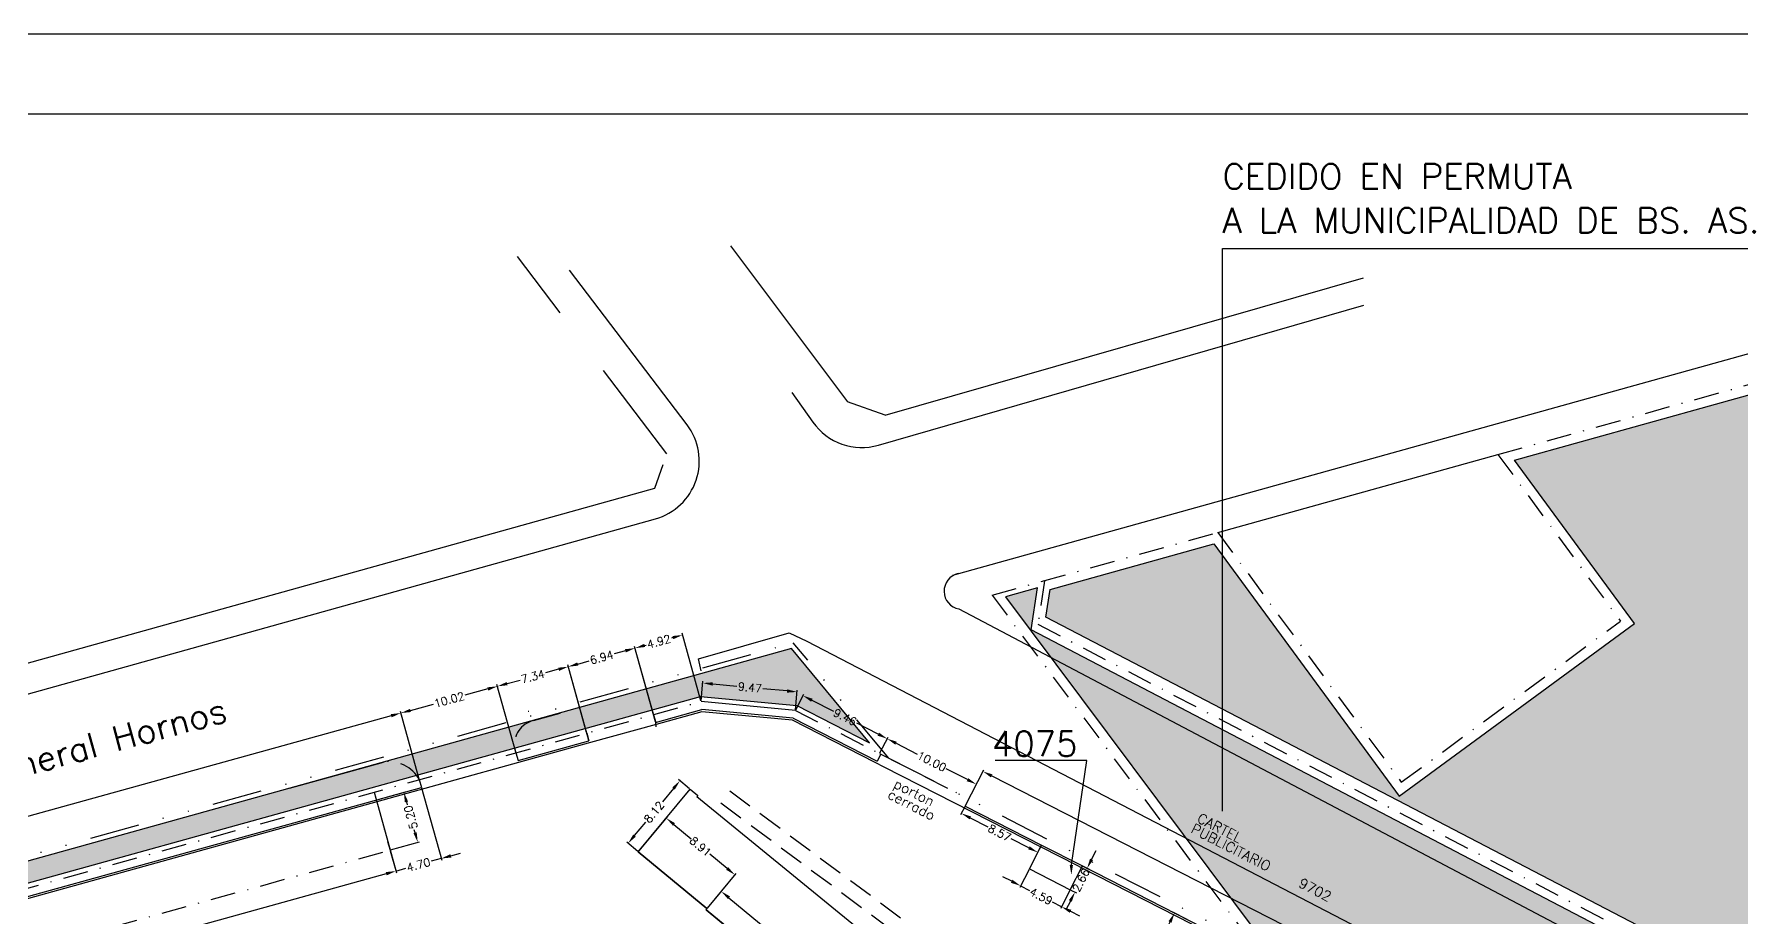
# Model space of a CAD drawing. Header units: metres. Extents: x -2640 to -492, y 2614 to 2999.
# Drawn here: x -1984.5 to -1813.8, y 2910.2 to 2998.5 of the extents above; entities that cross this region are included whole.
import ezdxf

# ---------------------------------------------------------------- set-up
doc = ezdxf.new("R2010")
doc.units = ezdxf.units.M
doc.header["$LTSCALE"] = 10
doc.header["$MEASUREMENT"] = 0
for name, pattern in [('DASHDOT2', [0.5, 0.25, -0.125, 0, -0.125]), ('DIVIDE', [1.25, 0.5, -0.25, 0, -0.25, 0, -0.25]), ('HIDDEN', [0.375, 0.25, -0.125])]:
    doc.linetypes.add(name, pattern=pattern)
doc.layers.get('0').update_dxf_attribs({"linetype": 'CONTINUOUS'})
doc.layers.get('DEFPOINTS').update_dxf_attribs({"linetype": 'CONTINUOUS'})
for name, color, linetype in [('CALLES', 2, 'CONTINUOUS'), ('COTAS', 2, 'CONTINUOUS'), ('EDIFICIOS', 4, 'CONTINUOUS'), ('LIMITE', 2, 'DASHDOT2'), ('LINE_02', 2, 'CONTINUOUS'), ('PERMUTA', 130, 'CONTINUOUS'), ('RECUADRO', 9, 'CONTINUOUS'), ('RECUADRO2', 2, 'CONTINUOUS'), ('TEXT-03', 3, 'CONTINUOUS'), ('Titulo (Solo límites)', 102, 'DIVIDE'), ('TMR', 220, 'CONTINUOUS'), ('UEPFP', 111, 'CONTINUOUS'), ('VENDIDO', 130, 'CONTINUOUS'), ('VIAS', 1, 'CONTINUOUS')]:
    doc.layers.add(name, color=color, linetype=linetype)
doc.styles.add('ROMANS', font='romans.shx')
doc.dimstyles.new('CHICAS', dxfattribs={"dimtxt": 0.8, "dimasz": 1, "dimexe": 0.18, "dimexo": 0.0625, "dimgap": 0.09, "dimtad": 0, "dimzin": 0, "dimdsep": 46, "dimtxsty": 'ROMANS', "dimcen": 0.09, "dimclrd": 1, "dimclre": 1, "dimclrt": 7, "dimadec": 0, "dimazin": 0, "dimtfac": 1, "dimtmove": 2, "dimatfit": 3, "dimfxl": 0, "dimtolj": 1, "dimtzin": 0, "dimarcsym": 0})
pattern_1 = [(0, (-2264.68, 1649.6632), (0.625, 1.25), [0, -1.25])]

# ---------------------------------------------------------------- blocks, each defined once
blk = doc.blocks.new('*D420')
at = {"layer": 'COTAS', "color": 1, "lineweight": -2}
for p, q in [((-1869.27, 2910.04), (-1870.7, 2910.77)), ((-1870.99, 2909.79), (-1871.21, 2909.37)), ((-1872.62, 2906.61), (-1872.4, 2907.03)), ((-1871.81, 2905.07), (-1873.23, 2905.8))]:
    blk.add_line(p, q, dxfattribs=at)
at = {"layer": 'COTAS', "color": 1}
for points in [[(-1871.14, 2909.87), (-1870.84, 2909.72), (-1870.54, 2910.69)], [(-1872.77, 2906.68), (-1872.47, 2906.53), (-1873.07, 2905.72)]]:
    blk.add_solid(points, dxfattribs=at)
at = {"layer": 'DEFPOINTS', "color": 0}
for p in [(-1870.54, 2910.69), (-1869.21, 2910.01), (-1871.75, 2905.04)]:
    blk.add_point(p, dxfattribs=at)
at = {"layer": 'COTAS', "color": 7, "insert": (-1871.81, 2908.2), "char_height": 0.8, "attachment_point": 5, "rotation": 62.9427, "style": 'ROMANS'}
blk.add_mtext('\\A1;5.58', dxfattribs=at)
blk = doc.blocks.new('*D421')
at = {"layer": 'COTAS', "color": 1, "lineweight": -2}
for p, q in [((-1891.44, 2921.43), (-1889.61, 2925.01)), ((-1888.8, 2924.39), (-1851.03, 2905.1)), ((-1810.24, 2884.26), (-1848.02, 2903.56)), ((-1811.09, 2880.39), (-1809.27, 2883.97))]:
    blk.add_line(p, q, dxfattribs=at)
at = {"layer": 'COTAS', "color": 1}
for points in [[(-1888.73, 2924.54), (-1888.88, 2924.24), (-1889.69, 2924.85)], [(-1810.16, 2884.41), (-1810.31, 2884.11), (-1809.35, 2883.81)]]:
    blk.add_solid(points, dxfattribs=at)
at = {"layer": 'DEFPOINTS', "color": 0}
for p in [(-1891.47, 2921.38), (-1809.35, 2883.81), (-1811.12, 2880.34)]:
    blk.add_point(p, dxfattribs=at)
at = {"layer": 'COTAS', "color": 7, "insert": (-1849.52, 2904.33), "char_height": 0.8, "attachment_point": 5, "rotation": 332.9427, "style": 'ROMANS'}
blk.add_mtext('\\A1;90.22', dxfattribs=at)
blk = doc.blocks.new('*D422')
at = {"layer": 'COTAS', "color": 1, "lineweight": -2}
for p, q in [((-1919, 2923.11), (-1920.11, 2924.02)), ((-1920.6, 2923.14), (-1921.72, 2921.79)), ((-1924.51, 2918.43), (-1923.39, 2919.77)), ((-1924.18, 2916.85), (-1925.28, 2917.77))]:
    blk.add_line(p, q, dxfattribs=at)
at = {"layer": 'COTAS', "color": 1}
for points in [[(-1920.73, 2923.25), (-1920.48, 2923.03), (-1919.97, 2923.91)], [(-1924.64, 2918.53), (-1924.38, 2918.32), (-1925.15, 2917.66)]]:
    blk.add_solid(points, dxfattribs=at)
at = {"layer": 'DEFPOINTS', "color": 0}
for p in [(-1919.97, 2923.91), (-1918.95, 2923.07), (-1924.13, 2916.81)]:
    blk.add_point(p, dxfattribs=at)
at = {"layer": 'COTAS', "color": 7, "insert": (-1922.56, 2920.78), "char_height": 0.8, "attachment_point": 5, "rotation": 50.3689, "style": 'ROMANS'}
blk.add_mtext('\\A1;8.12', dxfattribs=at)
blk = doc.blocks.new('*D427')
at = {"layer": 'COTAS', "color": 1, "lineweight": -2}
for p, q in [((-1917.23, 2911.18), (-1915.72, 2912.99)), ((-1915.07, 2912.22), (-1891.03, 2892.32)), ((-1866.38, 2871.93), (-1888.45, 2890.19)), ((-1866.99, 2869.61), (-1865.49, 2871.43))]:
    blk.add_line(p, q, dxfattribs=at)
at = {"layer": 'COTAS', "color": 1}
for points in [[(-1914.96, 2912.35), (-1915.17, 2912.09), (-1915.84, 2912.85)], [(-1866.27, 2872.05), (-1866.48, 2871.8), (-1865.61, 2871.29)]]:
    blk.add_solid(points, dxfattribs=at)
at = {"layer": 'DEFPOINTS', "color": 0}
for p in [(-1915.84, 2912.85), (-1917.27, 2911.13), (-1867.03, 2869.56)]:
    blk.add_point(p, dxfattribs=at)
at = {"layer": 'COTAS', "color": 7, "insert": (-1889.79, 2891.19), "char_height": 0.8, "attachment_point": 5, "rotation": 320.3915, "style": 'ROMANS'}
blk.add_mtext('\\A1;65.20', dxfattribs=at)
blk = doc.blocks.new('*D428')
at = {"layer": 'COTAS', "color": 1, "lineweight": -2}
for p, q in [((-1924.09, 2916.86), (-1921.22, 2920.32)), ((-1920.57, 2919.55), (-1918.83, 2918.1)), ((-1915.25, 2915.14), (-1916.99, 2916.58)), ((-1917.23, 2911.18), (-1914.36, 2914.64))]:
    blk.add_line(p, q, dxfattribs=at)
at = {"layer": 'COTAS', "color": 1}
for points in [[(-1920.46, 2919.67), (-1920.67, 2919.42), (-1921.34, 2920.18)], [(-1915.14, 2915.27), (-1915.35, 2915.01), (-1914.47, 2914.5)]]:
    blk.add_solid(points, dxfattribs=at)
at = {"layer": 'DEFPOINTS', "color": 0}
for p in [(-1924.13, 2916.81), (-1914.47, 2914.5), (-1917.27, 2911.13)]:
    blk.add_point(p, dxfattribs=at)
at = {"layer": 'COTAS', "color": 7, "insert": (-1917.91, 2917.34), "char_height": 0.8, "attachment_point": 5, "rotation": 320.3689, "style": 'ROMANS'}
blk.add_mtext('\\A1;8.91', dxfattribs=at)
blk = doc.blocks.new('*D457')
at = {"layer": 'COTAS', "color": 1, "lineweight": -2}
for p, q in [((-1891.5, 2921.32), (-1891.92, 2920.49)), ((-1890.95, 2920.2), (-1889.19, 2919.3)), ((-1885.1, 2917.21), (-1886.86, 2918.11)), ((-1883.86, 2917.42), (-1884.29, 2916.59))]:
    blk.add_line(p, q, dxfattribs=at)
at = {"layer": 'COTAS', "color": 1}
for points in [[(-1890.87, 2920.34), (-1891.02, 2920.05), (-1891.84, 2920.65)], [(-1885.02, 2917.36), (-1885.17, 2917.06), (-1884.2, 2916.75)]]:
    blk.add_solid(points, dxfattribs=at)
at = {"layer": 'DEFPOINTS', "color": 0}
for p in [(-1891.84, 2920.65), (-1891.47, 2921.38), (-1883.83, 2917.48)]:
    blk.add_point(p, dxfattribs=at)
at = {"layer": 'COTAS', "color": 7, "insert": (-1888.02, 2918.7), "char_height": 0.8, "attachment_point": 5, "rotation": 332.9427, "style": 'ROMANS'}
blk.add_mtext('\\A1;8.57', dxfattribs=at)
blk = doc.blocks.new('*D458')
at = {"layer": 'COTAS', "color": 1, "lineweight": -2}
for p, q in [((-1899.98, 2926.69), (-1899.17, 2928.27)), ((-1898.36, 2927.66), (-1896.26, 2926.58)), ((-1891.24, 2924.02), (-1893.35, 2925.1)), ((-1891.07, 2922.14), (-1890.27, 2923.73))]:
    blk.add_line(p, q, dxfattribs=at)
at = {"layer": 'COTAS', "color": 1}
for points in [[(-1898.29, 2927.81), (-1898.44, 2927.51), (-1899.25, 2928.11)], [(-1891.16, 2924.17), (-1891.31, 2923.87), (-1890.35, 2923.57)]]:
    blk.add_solid(points, dxfattribs=at)
at = {"layer": 'DEFPOINTS', "color": 0}
for p in [(-1899.25, 2928.11), (-1900.01, 2926.64), (-1891.1, 2922.09)]:
    blk.add_point(p, dxfattribs=at)
at = {"layer": 'COTAS', "color": 7, "insert": (-1894.8, 2925.84), "char_height": 0.8, "attachment_point": 5, "rotation": 332.9427, "style": 'ROMANS'}
blk.add_mtext('\\A1;10.00', dxfattribs=at)
blk = doc.blocks.new('*D459')
at = {"layer": 'COTAS', "color": 1, "lineweight": -2}
for p, q in [((-1908.4, 2931), (-1907.6, 2932.58)), ((-1906.79, 2931.96), (-1904.63, 2930.86)), ((-1900.14, 2928.57), (-1902.3, 2929.67)), ((-1899.98, 2926.69), (-1899.17, 2928.27))]:
    blk.add_line(p, q, dxfattribs=at)
at = {"layer": 'COTAS', "color": 1}
for points in [[(-1906.71, 2932.11), (-1906.86, 2931.81), (-1907.68, 2932.42)], [(-1900.07, 2928.72), (-1900.22, 2928.42), (-1899.25, 2928.11)]]:
    blk.add_solid(points, dxfattribs=at)
at = {"layer": 'DEFPOINTS', "color": 0}
for p in [(-1908.43, 2930.94), (-1899.25, 2928.11), (-1900.01, 2926.64)]:
    blk.add_point(p, dxfattribs=at)
at = {"layer": 'COTAS', "color": 7, "insert": (-1903.47, 2930.27), "char_height": 0.8, "attachment_point": 5, "rotation": 332.9427, "style": 'ROMANS'}
blk.add_mtext('\\A1;9.46', dxfattribs=at)
blk = doc.blocks.new('*D460')
at = {"layer": 'COTAS', "color": 1, "lineweight": -2}
for p, q in [((-1917.86, 2931.89), (-1917.67, 2933.86)), ((-1916.69, 2933.59), (-1914.28, 2933.36)), ((-1909.25, 2932.89), (-1911.67, 2933.11)), ((-1908.43, 2931), (-1908.24, 2932.97))]:
    blk.add_line(p, q, dxfattribs=at)
at = {"layer": 'COTAS', "color": 1}
for points in [[(-1916.68, 2933.75), (-1916.71, 2933.42), (-1917.69, 2933.68)], [(-1909.24, 2933.05), (-1909.27, 2932.72), (-1908.26, 2932.79)]]:
    blk.add_solid(points, dxfattribs=at)
at = {"layer": 'DEFPOINTS', "color": 0}
for p in [(-1908.26, 2932.79), (-1917.86, 2931.83), (-1908.43, 2930.94)]:
    blk.add_point(p, dxfattribs=at)
at = {"layer": 'COTAS', "color": 7, "insert": (-1912.97, 2933.24), "char_height": 0.8, "attachment_point": 5, "rotation": 354.6148, "style": 'ROMANS'}
blk.add_mtext('\\A1;9.47', dxfattribs=at)
blk = doc.blocks.new('*D461')
at = {"layer": 'COTAS', "color": 1, "lineweight": -2}
for p, q in [((-1886.81, 2913.86), (-1887.7, 2914.31)), ((-1885.07, 2915.05), (-1886, 2913.24)), ((-1885.92, 2913.4), (-1885.02, 2912.94)), ((-1881.83, 2911.31), (-1882.72, 2911.77)), ((-1880.99, 2912.97), (-1881.91, 2911.15)), ((-1880.94, 2910.86), (-1880.05, 2910.4))]:
    blk.add_line(p, q, dxfattribs=at)
at = {"layer": 'COTAS', "color": 1}
for points in [[(-1886.73, 2914.01), (-1886.88, 2913.71), (-1885.92, 2913.4)], [(-1880.86, 2911.01), (-1881.01, 2910.71), (-1881.83, 2911.31)]]:
    blk.add_solid(points, dxfattribs=at)
at = {"layer": 'DEFPOINTS', "color": 0}
for p in [(-1885.04, 2915.11), (-1880.96, 2913.02), (-1881.83, 2911.31)]:
    blk.add_point(p, dxfattribs=at)
at = {"layer": 'COTAS', "color": 7, "insert": (-1883.87, 2912.36), "char_height": 0.8, "attachment_point": 5, "rotation": 332.9427, "style": 'ROMANS'}
blk.add_mtext('\\A1;4.59', dxfattribs=at)
blk = doc.blocks.new('*D462')
at = {"layer": 'COTAS', "color": 1, "lineweight": -2}
for p, q in [((-1878.83, 2916.04), (-1878.37, 2916.93)), ((-1879.69, 2915.36), (-1879.12, 2915.07)), ((-1879.28, 2915.15), (-1879.29, 2915.13)), ((-1880.95, 2911.89), (-1881.4, 2911)), ((-1880.9, 2912.99), (-1880.33, 2912.7)), ((-1880.49, 2912.78), (-1880.48, 2912.8))]:
    blk.add_line(p, q, dxfattribs=at)
at = {"layer": 'COTAS', "color": 1}
for points in [[(-1878.98, 2916.12), (-1878.68, 2915.97), (-1879.28, 2915.15)], [(-1881.1, 2911.97), (-1880.8, 2911.82), (-1880.49, 2912.78)]]:
    blk.add_solid(points, dxfattribs=at)
at = {"layer": 'DEFPOINTS', "color": 0}
for p in [(-1879.75, 2915.39), (-1879.28, 2915.15), (-1880.96, 2913.02)]:
    blk.add_point(p, dxfattribs=at)
at = {"layer": 'COTAS', "color": 7, "insert": (-1879.89, 2913.97), "char_height": 0.8, "attachment_point": 5, "rotation": 62.9427, "style": 'ROMANS'}
blk.add_mtext('\\A1;2.66', dxfattribs=at)
blk = doc.blocks.new('*D463')
at = {"layer": 'COTAS', "color": 1, "lineweight": -2}
for p, q in [((-1922.62, 2930.57), (-1924.5, 2937.34)), ((-1923.48, 2937.44), (-1923.34, 2937.48)), ((-1920.67, 2938.22), (-1920.82, 2938.18)), ((-1917.88, 2931.89), (-1919.75, 2938.66))]:
    blk.add_line(p, q, dxfattribs=at)
at = {"layer": 'COTAS', "color": 1}
for points in [[(-1923.53, 2937.6), (-1923.44, 2937.28), (-1924.45, 2937.17)], [(-1920.71, 2938.38), (-1920.63, 2938.06), (-1919.71, 2938.48)]]:
    blk.add_solid(points, dxfattribs=at)
at = {"layer": 'DEFPOINTS', "color": 0}
for p in [(-1924.45, 2937.17), (-1922.6, 2930.51), (-1917.86, 2931.83)]:
    blk.add_point(p, dxfattribs=at)
at = {"layer": 'COTAS', "color": 7, "insert": (-1922.08, 2937.83), "char_height": 0.8, "attachment_point": 5, "rotation": 15.5, "style": 'ROMANS'}
blk.add_mtext('\\A1;4.92', dxfattribs=at)
blk = doc.blocks.new('*D464')
at = {"layer": 'COTAS', "color": 1, "lineweight": -2}
for p, q in [((-1922.41, 2929.8), (-1924.5, 2937.34)), ((-1930.17, 2935.58), (-1929.05, 2935.89)), ((-1925.41, 2936.9), (-1926.53, 2936.59)), ((-1929.09, 2927.95), (-1931.18, 2935.49))]:
    blk.add_line(p, q, dxfattribs=at)
at = {"layer": 'COTAS', "color": 1}
for points in [[(-1930.22, 2935.74), (-1930.13, 2935.42), (-1931.14, 2935.31)], [(-1925.46, 2937.06), (-1925.37, 2936.74), (-1924.45, 2937.17)]]:
    blk.add_solid(points, dxfattribs=at)
at = {"layer": 'DEFPOINTS', "color": 0}
for p in [(-1931.14, 2935.31), (-1922.39, 2929.74), (-1929.08, 2927.89)]:
    blk.add_point(p, dxfattribs=at)
at = {"layer": 'COTAS', "color": 7, "insert": (-1927.79, 2936.24), "char_height": 0.8, "attachment_point": 5, "rotation": 15.5, "style": 'ROMANS'}
blk.add_mtext('\\A1;6.94', dxfattribs=at)
blk = doc.blocks.new('*D465')
at = {"layer": 'COTAS', "color": 1, "lineweight": -2}
for p, q in [((-1937.24, 2933.62), (-1935.95, 2933.98)), ((-1932.1, 2935.05), (-1933.39, 2934.69)), ((-1929.31, 2928.72), (-1931.18, 2935.49)), ((-1936.38, 2926.76), (-1938.26, 2933.53))]:
    blk.add_line(p, q, dxfattribs=at)
at = {"layer": 'COTAS', "color": 1}
for points in [[(-1932.14, 2935.21), (-1932.05, 2934.89), (-1931.14, 2935.31)], [(-1937.29, 2933.78), (-1937.2, 2933.46), (-1938.21, 2933.35)]]:
    blk.add_solid(points, dxfattribs=at)
at = {"layer": 'DEFPOINTS', "color": 0}
for p in [(-1938.21, 2933.35), (-1929.29, 2928.66), (-1936.36, 2926.7)]:
    blk.add_point(p, dxfattribs=at)
at = {"layer": 'COTAS', "color": 7, "insert": (-1934.67, 2934.33), "char_height": 0.8, "attachment_point": 5, "rotation": 15.5, "style": 'ROMANS'}
blk.add_mtext('\\A1;7.34', dxfattribs=at)
blk = doc.blocks.new('*D466')
at = {"layer": 'COTAS', "color": 1, "lineweight": -2}
for p, q in [((-1939.17, 2933.09), (-1941.46, 2932.45)), ((-1936.38, 2926.76), (-1938.26, 2933.53)), ((-1946.03, 2924.08), (-1947.91, 2930.85)), ((-1946.9, 2930.94), (-1944.61, 2931.58))]:
    blk.add_line(p, q, dxfattribs=at)
at = {"layer": 'COTAS', "color": 1}
for points in [[(-1939.22, 2933.25), (-1939.13, 2932.92), (-1938.21, 2933.35)], [(-1946.94, 2931.1), (-1946.85, 2930.78), (-1947.86, 2930.68)]]:
    blk.add_solid(points, dxfattribs=at)
at = {"layer": 'DEFPOINTS', "color": 0}
for p in [(-1938.21, 2933.35), (-1936.36, 2926.7), (-1946.02, 2924.02)]:
    blk.add_point(p, dxfattribs=at)
at = {"layer": 'COTAS', "color": 7, "insert": (-1943.03, 2932.01), "char_height": 0.8, "attachment_point": 5, "rotation": 15.5, "style": 'ROMANS'}
blk.add_mtext('\\A1;10.02', dxfattribs=at)
blk = doc.blocks.new('*D467')
at = {"layer": 'COTAS', "color": 1, "lineweight": -2}
for p, q in [((-1945.79, 2923.19), (-1943.78, 2915.96)), ((-1950.31, 2921.93), (-1948.31, 2914.71)), ((-1948.36, 2914.88), (-1947.36, 2915.16)), ((-1943.83, 2916.14), (-1944.83, 2915.86)), ((-1942.87, 2916.41), (-1941.91, 2916.67)), ((-1949.32, 2914.62), (-1950.29, 2914.35))]:
    blk.add_line(p, q, dxfattribs=at)
at = {"layer": 'COTAS', "color": 1}
for points in [[(-1942.91, 2916.57), (-1942.82, 2916.24), (-1943.83, 2916.14)], [(-1949.37, 2914.78), (-1949.28, 2914.45), (-1948.36, 2914.88)]]:
    blk.add_solid(points, dxfattribs=at)
at = {"layer": 'DEFPOINTS', "color": 0}
for p in [(-1950.33, 2921.99), (-1945.8, 2923.25), (-1948.36, 2914.88)]:
    blk.add_point(p, dxfattribs=at)
at = {"layer": 'COTAS', "color": 7, "insert": (-1946.1, 2915.51), "char_height": 0.8, "attachment_point": 5, "rotation": 15.5, "style": 'ROMANS'}
blk.add_mtext('\\A1;4.70', dxfattribs=at)
blk = doc.blocks.new('*D468')
at = {"layer": 'COTAS', "color": 1, "lineweight": -2}
for p, q in [((-1950.27, 2922.01), (-1947.39, 2922.81)), ((-1947.3, 2921.8), (-1947.22, 2921.52)), ((-1946.44, 2918.71), (-1946.52, 2918.99)), ((-1948.88, 2917), (-1946, 2917.8))]:
    blk.add_line(p, q, dxfattribs=at)
at = {"layer": 'COTAS', "color": 1}
for points in [[(-1947.46, 2921.75), (-1947.14, 2921.84), (-1947.56, 2922.76)], [(-1946.6, 2918.67), (-1946.28, 2918.76), (-1946.17, 2917.75)]]:
    blk.add_solid(points, dxfattribs=at)
at = {"layer": 'DEFPOINTS', "color": 0}
for p in [(-1950.33, 2921.99), (-1947.56, 2922.76), (-1948.94, 2916.98)]:
    blk.add_point(p, dxfattribs=at)
at = {"layer": 'COTAS', "color": 7, "insert": (-1946.87, 2920.26), "char_height": 0.8, "attachment_point": 5, "rotation": 105.5, "style": 'ROMANS'}
blk.add_mtext('\\A1;5.20', dxfattribs=at)
blk = doc.blocks.new('*D469')
at = {"layer": 'COTAS', "color": 1, "lineweight": -2}
for p, q in [((-1948.92, 2916.92), (-1948.31, 2914.71)), ((-1949.32, 2914.62), (-1987.61, 2904)), ((-2029.16, 2892.47), (-1990.87, 2903.09)), ((-2030.69, 2894.25), (-2030.07, 2892.03))]:
    blk.add_line(p, q, dxfattribs=at)
at = {"layer": 'COTAS', "color": 1}
for points in [[(-1949.37, 2914.78), (-1949.28, 2914.45), (-1948.36, 2914.88)], [(-2029.2, 2892.64), (-2029.11, 2892.31), (-2030.12, 2892.21)]]:
    blk.add_solid(points, dxfattribs=at)
at = {"layer": 'DEFPOINTS', "color": 0}
for p in [(-1948.94, 2916.98), (-1948.36, 2914.88), (-2030.7, 2894.31)]:
    blk.add_point(p, dxfattribs=at)
at = {"layer": 'COTAS', "color": 7, "insert": (-1989.24, 2903.55), "char_height": 0.8, "attachment_point": 5, "rotation": 15.5, "style": 'ROMANS'}
blk.add_mtext('\\A1;84.85', dxfattribs=at)
blk = doc.blocks.new('*D470')
at = {"layer": 'COTAS', "color": 1, "lineweight": -2}
for p, q in [((-1946.03, 2924.08), (-1947.91, 2930.85)), ((-1948.83, 2930.41), (-1992.84, 2918.2)), ((-2040.07, 2905.1), (-1996.06, 2917.31)), ((-2039.21, 2898.24), (-2041.08, 2905.01))]:
    blk.add_line(p, q, dxfattribs=at)
at = {"layer": 'COTAS', "color": 1}
for points in [[(-1948.87, 2930.57), (-1948.78, 2930.25), (-1947.86, 2930.68)], [(-2040.11, 2905.26), (-2040.03, 2904.94), (-2041.03, 2904.84)]]:
    blk.add_solid(points, dxfattribs=at)
at = {"layer": 'DEFPOINTS', "color": 0}
for p in [(-1946.02, 2924.02), (-2041.03, 2904.84), (-2039.19, 2898.18)]:
    blk.add_point(p, dxfattribs=at)
at = {"layer": 'COTAS', "color": 7, "insert": (-1994.45, 2917.76), "char_height": 0.8, "attachment_point": 5, "rotation": 15.5, "style": 'ROMANS'}
blk.add_mtext('\\A1;96.69', dxfattribs=at)

msp = doc.modelspace()

# ---------------------------------------------------------------- hatches: boundary and pattern name
at = {"layer": 'PERMUTA'}
h = msp.add_hatch(dxfattribs=at)
h.set_pattern_fill('DOTS', color=256, scale=20, style=0)
h.set_pattern_definition(pattern_1)
h.paths.add_polyline_path([(-1758.208, 2855.331), (-1735.299, 2860.849), (-1884.875, 2939.007), (-1884.23, 2943.195), (-1887.414, 2942.308), (-1862.069, 2908.381)])
h = msp.add_hatch(dxfattribs=at)
h.set_pattern_fill('DOTS', color=256, scale=20, style=0)
h.set_pattern_definition(pattern_1)
h.paths.add_polyline_path([(-1908.291, 2931.429), (-1901.016, 2927.713), (-1908.822, 2937.144), (-2026.953, 2904.244), (-2025.595, 2902.471), (-1917.906, 2932.336)])
at = {"layer": 'VENDIDO'}
h = msp.add_hatch(dxfattribs=at)
h.set_pattern_fill('DOTS', color=256, scale=20, style=0)
h.set_pattern_definition(pattern_1)
h.paths.add_polyline_path([(-1883.404, 2940.266), (-1882.979, 2943.024), (-1866.608, 2947.584), (-1848.085, 2922.367), (-1824.565, 2939.646), (-1836.547, 2955.955), (-1803.061, 2965.281), (-1735.44, 2863.177)])

# ---------------------------------------------------------------- linework, layer by layer
msp.add_lwpolyline([(-1867.265, 2867.772), (-1867.13, 2869.447), (-1867.035, 2869.563), (-1917.362, 2911.015), (-1917.266, 2911.13), (-1924.128, 2916.813)])
at = {"layer": 'CALLES'}
for p, q in [((-1914.901, 2977.368), (-1903.232, 2961.778)), ((-1931.938, 2970.672), (-1936.198, 2976.313)), ((-1919.259, 2959.502), (-1931.005, 2974.955)), ((-1899.468, 2960.456), (-1851.658, 2974.19)), ((-1900.122, 2957.461), (-1851.603, 2971.444)), ((-1892.695, 2944.47), (-1792.129, 2972.478)), ((-1921.292, 2956.575), (-1927.597, 2964.923)), ((-1908.774, 2962.733), (-1906.687, 2959.771)), ((-1899.468, 2960.456), (-1903.232, 2961.778)), ((-1866.211, 2948.732), (-1838.21, 2956.53)), ((-2026.715, 2924.105), (-1922.468, 2953.143)), ((-2025.947, 2921.203), (-1922.423, 2950.092)), ((-1892.094, 2941.082), (-1737.156, 2859.412)), ((-1934.608, 2929.935), (-1931.945, 2930.673)), ((-1922.398, 2929.741), (-1917.79, 2931.019)), ((-1908.433, 2930.941), (-1917.861, 2931.829)), ((-1908.661, 2930.158), (-1917.79, 2931.019)), ((-1908.661, 2930.158), (-1900.257, 2925.866)), ((-1936.149, 2925.927), (-1929.076, 2927.889)), ((-1959.004, 2923.169), (-1949.586, 2925.781)), ((-2038.975, 2897.411), (-1945.805, 2923.25)), ((-1891.467, 2921.376), (-1883.835, 2917.478)), ((-1879.747, 2915.39), (-1811.121, 2880.337))]:
    msp.add_line(p, q, dxfattribs=at)
for centre, radius, start, end in [((-1924.036, 2955.871), 6, 285.59184, 37.23693), ((-1901.782, 2963.227), 6, 215.17078, 286.06717), ((-1891.763, 2942.857), 1.806, 103.23356, 259.42971)]:
    msp.add_arc(centre, radius, start, end, dxfattribs=at)
at = {"layer": 'COTAS'}
for p, q in [((-1922.602, 2930.514), (-1922.388, 2929.744)), ((-1929.29, 2928.66), (-1929.076, 2927.889)), ((-1936.363, 2926.698), (-1936.149, 2925.927)), ((-1899.893, 2926.579), (-1900.257, 2925.866)), ((-1891.467, 2921.376), (-1891.103, 2922.089)), ((-1891.467, 2921.376), (-1891.467, 2921.376))]:
    msp.add_line(p, q, dxfattribs=at)
at = {"layer": 'COTAS', "color": 1}
for p, q in [((-1879.3, 2925.926), (-1888.464, 2925.926)), ((-1880.85, 2915.505), (-1879.3, 2925.926))]:
    msp.add_line(p, q, dxfattribs=at)
msp.add_solid([(-1880.683, 2915.505), (-1881.016, 2915.505), (-1880.85, 2914.505)], dxfattribs=at)
at = {"layer": 'EDIFICIOS'}
for p, q in [((-1924.128, 2916.813), (-1918.949, 2923.067)), ((-1918.949, 2923.067), (-1918.179, 2922.429)), ((-1918.179, 2922.429), (-1918.274, 2922.314)), ((-1850.095, 2866.574), (-1918.274, 2922.314)), ((-1885.045, 2915.109), (-1883.835, 2917.478)), ((-1883.835, 2917.478), (-1879.747, 2915.39)), ((-1924.128, 2916.813), (-1917.266, 2911.13)), ((-1880.957, 2913.021), (-1879.747, 2915.39)), ((-1885.045, 2915.109), (-1880.957, 2913.021)), ((-1917.266, 2911.13), (-1917.362, 2911.015)), ((-1917.362, 2911.015), (-1867.035, 2869.563))]:
    msp.add_line(p, q, dxfattribs=at)
at = {"layer": 'LIMITE'}
for p, q in [((-1838.21, 2956.53), (-1802.628, 2966.44)), ((-1922.468, 2953.143), (-1921.292, 2956.575)), ((-1838.21, 2956.53), (-1825.963, 2939.86)), ((-1888.769, 2942.45), (-1866.211, 2948.732)), ((-1866.211, 2948.732), (-1847.871, 2923.765)), ((-1888.769, 2942.45), (-1862.731, 2907.597)), ((-1883.521, 2943.911), (-1884.194, 2939.549)), ((-1884.194, 2939.549), (-1732.468, 2860.502)), ((-1847.871, 2923.765), (-1825.963, 2939.86)), ((-2025.787, 2901.899), (-1917.861, 2931.829)), ((-1935.086, 2930.84), (-1935.123, 2930.828)), ((-1908.433, 2930.941), (-1900.008, 2926.637)), ((-1936.5, 2927.192), (-1936.363, 2926.698)), ((-1900.008, 2926.637), (-1891.103, 2922.089)), ((-1946.022, 2924.043), (-1945.805, 2923.25)), ((-1950.544, 2922.765), (-1948.941, 2916.984)), ((-2030.705, 2894.309), (-1948.941, 2916.984))]:
    msp.add_line(p, q, dxfattribs=at)
for centre, radius, start, end in [((-1933.995, 2927.489), 2.522, 104.06946, 186.76213), ((-1949.033, 2922.401), 3.425, 28.23432, 99.30127)]:
    msp.add_arc(centre, radius, start, end, dxfattribs=at)
at = {"layer": 'LINE_02', "color": 1}
for p, q in [((-1918.116, 2936.099), (-1909.048, 2938.686)), ((-1909.048, 2938.686), (-1907.29, 2937.855)), ((-1907.29, 2937.855), (-1751.668, 2857.034)), ((-1917.839, 2934.897), (-1918.116, 2936.099))]:
    msp.add_line(p, q, dxfattribs=at)
at = {"layer": 'PERMUTA'}
for points in [[(-1758.208, 2855.331), (-1735.299, 2860.849), (-1884.875, 2939.007), (-1884.23, 2943.195), (-1887.414, 2942.308), (-1862.069, 2908.381)], [(-1908.291, 2931.429), (-1901.016, 2927.713), (-1908.822, 2937.144), (-2026.953, 2904.244), (-2025.595, 2902.471), (-1917.906, 2932.336)]]:
    msp.add_lwpolyline(points, close=True, dxfattribs=at)
at = {"layer": 'RECUADRO'}
msp.add_line((-753.099, 2990.544), (-2615.495, 2990.544), dxfattribs=at)
at = {"layer": 'RECUADRO2'}
for q in [(-2640.495, 2998.544), (-2632.002, 2998.544), (-2632.002, 2998.544)]:
    msp.add_line((-745.099, 2998.544), q, dxfattribs=at)
at = {"layer": 'TEXT-03'}
for p, q in [((-1865.745, 2920.868), (-1865.745, 2977.102)), ((-1865.745, 2977.102), (-1803.549, 2977.102))]:
    msp.add_line(p, q, dxfattribs=at)
msp.add_solid([(-1865.328, 2923.368), (-1866.161, 2923.368), (-1865.745, 2920.868)], dxfattribs=at)
at = {"layer": 'Titulo (Solo límites)'}
for p, q in [((-2027.799, 2904.527), (-1908.644, 2937.712)), ((-1899.086, 2926.166), (-1908.644, 2937.712)), ((-1899.086, 2926.166), (-1728.946, 2839.261))]:
    msp.add_line(p, q, dxfattribs=at)
at = {"layer": 'TMR'}
msp.add_lwpolyline([(-1710.095, 2828.578), (-1729.399, 2838.37), (-1740.798, 2844.192), (-1755.71, 2851.809), (-1774.795, 2861.557), (-1775.241, 2861.785), (-1879.838, 2915.212), (-1880.283, 2915.439), (-1899.541, 2925.276), (-1900.463, 2925.747), (-1908.717, 2929.963), (-1917.772, 2930.816), (-1922.335, 2929.551), (-1928.918, 2927.725), (-1950.277, 2921.802), (-2032.041, 2899.127), (-2034.392, 2898.475), (-2040.423, 2896.802), (-2078.183, 2886.33), (-2090.521, 2882.909), (-2100.931, 2880.022), (-2100.931, 2852.615), (-2110.61, 2852.615), (-2130.61, 2852.603)], dxfattribs=at)
at = {"layer": 'UEPFP'}
msp.add_line((-1922.34, 2929.301), (-1922.388, 2929.744), dxfattribs=at)
at = {"layer": 'VENDIDO'}
msp.add_lwpolyline([(-1883.404, 2940.266), (-1882.979, 2943.024), (-1866.608, 2947.584), (-1848.085, 2922.367), (-1824.565, 2939.646), (-1836.547, 2955.955), (-1803.061, 2965.281), (-1735.44, 2863.177)], close=True, dxfattribs=at)
at = {"layer": 'VIAS', "color": 20, "linetype": 'HIDDEN'}
for p, q in [((-1914.98, 2922.892), (-1864.127, 2885.13)), ((-1915.874, 2921.688), (-1865.021, 2883.926))]:
    msp.add_line(p, q, dxfattribs=at)

# ---------------------------------------------------------------- texts
at = {"layer": 'COTAS', "style": 'ROMANS'}
for s, p in [('porton', (-1898.703, 2923.279)), ('cerrado', (-1899.318, 2922.229)), ('CARTEL', (-1868.379, 2919.836)), ('PUBLICITARIO', (-1868.994, 2918.785))]:
    msp.add_text(s, height=1, rotation=332.94267, dxfattribs=at).set_placement(p)
at = {"layer": 'LINE_02', "color": 4, "style": 'ROMANS'}
msp.add_text('9702', height=1, rotation=332.94267, dxfattribs=at).set_placement((-1858.237, 2913.354))
at = {"layer": 'TEXT-03', "style": 'ROMANS'}
for s, p in [('CEDIDO EN PERMUTA', (-1865.745, 2983.076)), ('A LA MUNICIPALIDAD DE BS. AS.', (-1865.745, 2978.671))]:
    msp.add_text(s, height=2.5, dxfattribs=at).set_placement(p)
msp.add_text('Calle General Hornos', height=2.5, rotation=15.16252, dxfattribs=at).set_placement((-1999.271, 2920.6))
at = {"layer": 'TEXT-03', "color": 4, "style": 'ROMANS'}
msp.add_text('4075', height=2.5, dxfattribs=at).set_placement((-1888.801, 2926.357))

# ---------------------------------------------------------------- dimensions: what is measured, and where the dimension line sits
at = {"layer": 'COTAS'}
for p1, p2, distance, picture, middle in [((-1922.388, 2929.744), (-1929.076, 2927.889), -7.705, '*D464', (-1927.791, 2936.241)), ((-1917.861, 2931.829), (-1922.602, 2930.514), -6.905, '*D463', (-1922.077, 2937.826)), ((-1929.29, 2928.66), (-1936.363, 2926.698), -6.905, '*D465', (-1934.672, 2934.333)), ((-1946.015, 2924.021), (-1936.363, 2926.698), 6.905, '*D466', (-1943.034, 2932.014)), ((-1917.861, 2931.829), (-1908.433, 2930.941), 1.859, '*D460', (-1912.973, 2933.236)), ((-1908.433, 2930.941), (-1900.008, 2926.637), 1.659, '*D459', (-1903.466, 2930.266)), ((-1946.016, 2924.021), (-2039.189, 2898.182), -6.905, '*D470', (-1994.448, 2917.756)), ((-1891.103, 2922.089), (-1900.008, 2926.637), -1.659, '*D458', (-1894.801, 2925.84)), ((-1924.128, 2916.813), (-1918.949, 2923.067), 1.321, '*D422', (-1922.556, 2920.783)), ((-1891.467, 2921.376), (-1811.121, 2880.337), 3.898, '*D421', (-1849.521, 2904.328)), ((-1945.805, 2923.25), (-1950.331, 2921.995), 7.38, '*D467', (-1946.095, 2915.51)), ((-1948.941, 2916.984), (-1950.331, 2921.995), -2.871, '*D468', (-1946.869, 2920.256)), ((-1924.128, 2916.813), (-1917.266, 2911.13), 4.376, '*D428', (-1917.906, 2917.342)), ((-1883.835, 2917.478), (-1891.467, 2921.376), 0.814, '*D457', (-1888.021, 2918.702)), ((-2030.705, 2894.309), (-1948.941, 2916.984), -2.18, '*D469', (-1989.24, 2903.545)), ((-1880.957, 2913.021), (-1879.747, 2915.39), -0.521, '*D462', (-1879.888, 2913.968)), ((-1885.045, 2915.109), (-1880.957, 2913.021), -1.917, '*D461', (-1883.873, 2912.358)), ((-1871.75, 2905.039), (-1869.212, 2910.009), 1.487, '*D420', (-1871.806, 2908.201))]:
    dim = msp.add_aligned_dim(p1=p1, p2=p2, distance=distance, dimstyle='CHICAS', dxfattribs=at)
    dim.commit()
    dim.dimension.update_dxf_attribs({"geometry": picture, "text_midpoint": middle})
dim = msp.add_linear_dim(base=(-1915.838, 2912.855), p1=(-1867.035, 2869.563), p2=(-1917.266, 2911.13), angle=140.39152, dimstyle='CHICAS', dxfattribs=at)
dim.commit()
dim.dimension.update_dxf_attribs({"geometry": '*D427', "text_midpoint": (-1889.794, 2891.193), "dimtype": 161})

doc.saveas('drawing.dxf')
